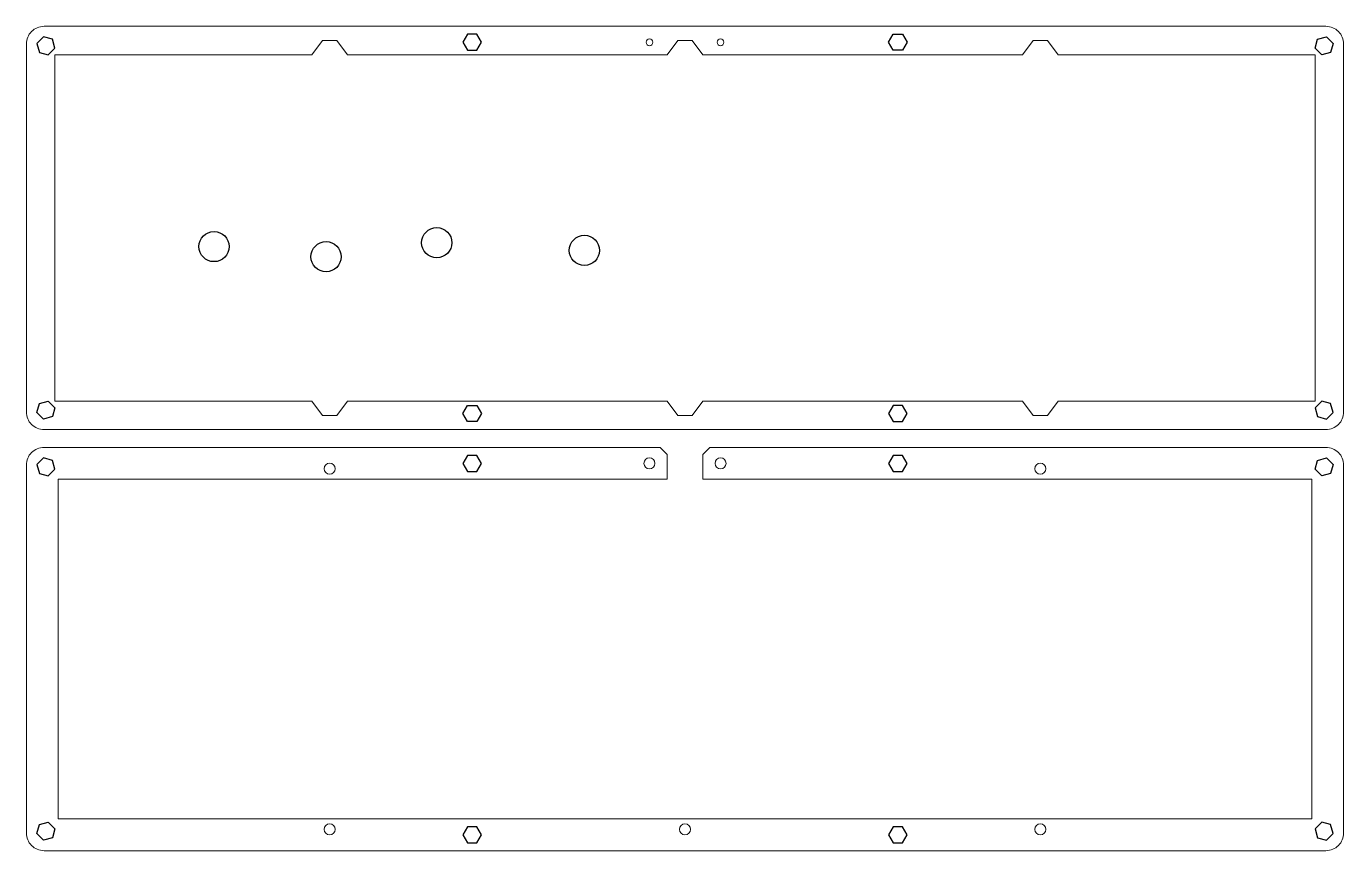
# Model space of a CAD drawing. Header units: millimetres. Extents: x 5 to 376, y 0 to 232.
import ezdxf

# ---------------------------------------------------------------- set-up
doc = ezdxf.new("R2010")
doc.units = ezdxf.units.MM
doc.header["$MEASUREMENT"] = 0

msp = doc.modelspace()

# ---------------------------------------------------------------- linework, layer by layer
at = {"lineweight": 0}
msp.add_lwpolyline([(370.54, 232.2, -0.414214), (375.54, 227.2), (375.54, 123.6, -0.414214), (370.54, 118.6), (9.76, 118.6, -0.414214), (4.76, 123.6), (4.76, 227.2, -0.414214), (9.76, 232.2)], format="xyb", close=True, dxfattribs=at)
for points in [[(131.56, 229.95), (128.96, 229.95), (127.66, 227.7), (128.96, 225.45), (131.56, 225.45), (132.86, 227.7)], [(248.74, 229.95), (251.34, 229.95), (252.64, 227.7), (251.34, 225.45), (248.74, 225.45), (247.44, 227.7)], [(9.59, 229.21), (7.75, 227.37), (8.43, 224.86), (10.93, 224.19), (12.77, 226.03), (12.1, 228.54)], [(370.71, 229.21), (372.55, 227.37), (371.87, 224.86), (369.37, 224.19), (367.53, 226.03), (368.2, 228.54)], [(9.59, 121.59), (7.75, 123.43), (8.43, 125.94), (10.93, 126.61), (12.77, 124.77), (12.1, 122.26)], [(370.71, 121.59), (372.55, 123.43), (371.87, 125.94), (369.37, 126.61), (367.53, 124.77), (368.2, 122.26)], [(131.56, 120.85), (128.96, 120.85), (127.66, 123.1), (128.96, 125.35), (131.56, 125.35), (132.86, 123.1)], [(248.74, 120.85), (251.34, 120.85), (252.64, 123.1), (251.34, 125.35), (248.74, 125.35), (247.44, 123.1)], [(128.96, 106.85), (131.56, 106.85), (132.86, 109.1), (131.56, 111.35), (128.96, 111.35), (127.66, 109.1)], [(248.74, 106.85), (251.34, 106.85), (252.64, 109.1), (251.34, 111.35), (248.74, 111.35), (247.44, 109.1)], [(9.59, 110.61), (7.75, 108.77), (8.43, 106.26), (10.93, 105.59), (12.77, 107.43), (12.1, 109.94)], [(370.71, 110.61), (372.55, 108.77), (371.87, 106.26), (369.37, 105.59), (367.53, 107.43), (368.2, 109.94)], [(9.59, 2.99), (7.75, 4.83), (8.43, 7.34), (10.93, 8.01), (12.77, 6.17), (12.1, 3.66)], [(370.71, 2.99), (372.55, 4.83), (371.87, 7.34), (369.37, 8.01), (367.53, 6.17), (368.2, 3.66)], [(128.96, 2.25), (131.56, 2.25), (132.86, 4.5), (131.56, 6.75), (128.96, 6.75), (127.66, 4.5)], [(248.74, 2.25), (251.34, 2.25), (252.64, 4.5), (251.34, 6.75), (248.74, 6.75), (247.44, 4.5)]]:
    msp.add_lwpolyline(points, close=True)
msp.add_lwpolyline([(88.15, 122.6), (92.15, 122.6), (95.15, 126.6), (185.15, 126.6), (188.15, 122.6), (192.15, 122.6), (195.15, 126.6), (285.15, 126.6), (288.15, 122.6), (292.15, 122.6), (295.15, 126.6), (367.54, 126.6), (367.54, 224.2), (295.15, 224.2), (292.15, 228.2), (288.15, 228.2), (285.15, 224.2), (195.15, 224.2), (192.15, 228.2), (188.15, 228.2), (185.15, 224.2), (95.15, 224.2), (92.15, 228.2), (88.15, 228.2), (85.15, 224.2), (12.76, 224.2), (12.76, 126.6), (85.15, 126.6)], close=True, dxfattribs=at)
for points in [[(370.54, 0), (9.76, 0, -0.414214), (4.76, 5), (4.76, 108.6, -0.414214), (9.76, 113.6), (183.15, 113.6), (185.15, 111.6), (185.15, 104.6), (13.76, 104.6)], [(13.76, 104.6), (13.76, 9), (366.54, 9), (366.54, 104.6), (195.15, 104.6), (195.15, 111.6), (197.15, 113.6), (370.54, 113.6, -0.414214), (375.54, 108.6), (375.54, 5, -0.414214), (370.54, 0)]]:
    msp.add_lwpolyline(points, format="xyb", dxfattribs=at)
for centre, radius in [((180.15, 227.7), 0.95), ((200.15, 227.7), 0.95), ((90.15, 107.6), 1.55), ((180.15, 109.1), 1.55), ((200.15, 109.1), 1.55), ((290.15, 107.6), 1.55), ((90.15, 6), 1.55), ((190.15, 6), 1.55), ((290.15, 6), 1.55)]:
    msp.add_circle(centre, radius, dxfattribs=at)
for centre in [(57.59, 170.16), (120.28, 171.24), (89.12, 167.3), (161.84, 169.09)]:
    msp.add_circle(centre, 4.25)

doc.saveas('drawing.dxf')
